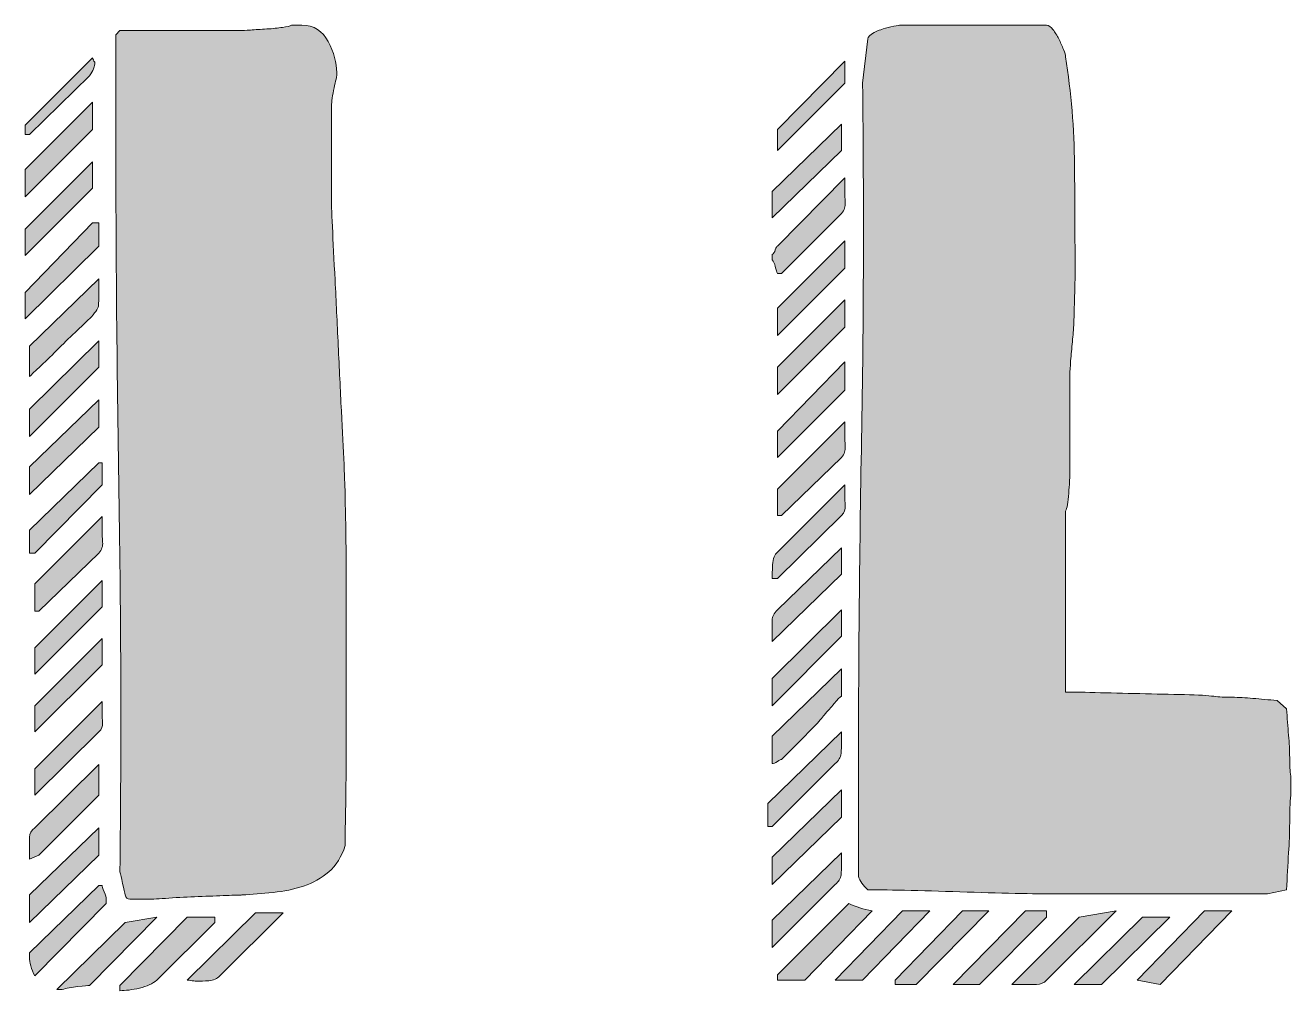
# Model space of a CAD drawing. Header units: inches. Extents: x 24 to 476, y -461 to -43.
# Drawn here: x 119 to 204, y -294.2 to -229.4 of the extents above; entities that cross this region are included whole.
import ezdxf

# ---------------------------------------------------------------- set-up
doc = ezdxf.new("R2010")
doc.units = ezdxf.units.IN
doc.header["$MEASUREMENT"] = 0
doc.layers.add('Layer 1', color=7, linetype='Continuous')

# ---------------------------------------------------------------- blocks, each defined once
blk = doc.blocks.new('block 2')
at = {"layer": 'Layer 1', "true_color": 0x0b0b0b}
h = blk.add_hatch(color=28, dxfattribs=at)
h.dxf.hatch_style = 2
edge = h.paths.add_edge_path()
edge.add_spline(control_points=[(123.556, -231.54), (123.556, -231.59), (123.577, -231.637), (123.624, -231.682), (123.624, -231.731), (123.65, -231.778), (123.697, -231.825), (123.697, -232.107), (123.577, -232.413), (123.342, -232.742), (123.342, -232.742), (119.315, -236.698), (119.315, -236.698), (119.315, -236.698), (119.033, -236.698), (119.033, -236.698), (119.033, -236.698), (119.033, -236.063), (119.033, -236.063), (119.033, -236.063), (123.556, -231.54), (123.556, -231.54)], knot_values=[0, 0, 0, 0, 1, 1, 1, 2, 2, 2, 3, 3, 3, 4, 4, 4, 5, 5, 5, 6, 6, 6, 7, 7, 7, 7], degree=3, periodic=1)
h.paths.add_polyline_path([(123.556, -234.509), (123.556, -236.346), (119.033, -240.866), (119.033, -239.03)])
h.paths.add_polyline_path([(123.556, -238.534), (123.556, -240.302), (119.033, -244.823), (119.033, -243.057)])
h.paths.add_polyline_path([(123.556, -242.632), (123.979, -242.632), (123.979, -244.188), (119.033, -249.062), (119.033, -247.296)])
edge = h.paths.add_edge_path()
edge.add_spline(control_points=[(123.979, -246.377), (123.979, -246.377), (123.979, -247.296), (123.979, -247.296), (123.979, -247.719), (123.966, -248.027), (123.945, -248.215), (123.919, -248.403), (123.718, -248.686), (123.342, -249.062), (123.201, -249.203), (122.927, -249.464), (122.53, -249.84), (122.128, -250.216), (121.718, -250.616), (121.294, -251.041), (120.871, -251.464), (120.469, -251.853), (120.093, -252.206), (119.717, -252.559), (119.456, -252.807), (119.315, -252.948), (119.315, -252.948), (119.315, -250.898), (119.315, -250.898), (119.315, -250.898), (123.979, -246.377), (123.979, -246.377)], knot_values=[0, 0, 0, 0, 1, 1, 1, 2, 2, 2, 3, 3, 3, 4, 4, 4, 5, 5, 5, 6, 6, 6, 7, 7, 7, 8, 8, 8, 9, 9, 9, 9], degree=3, periodic=1)
h.paths.add_polyline_path([(123.979, -250.545), (123.979, -252.311), (119.315, -256.975), (119.315, -255.139)])
h.paths.add_polyline_path([(123.979, -254.502), (123.979, -256.338), (119.315, -260.861), (119.315, -259.023)])
h.paths.add_polyline_path([(123.979, -258.74), (124.189, -258.74), (124.189, -260.224), (119.67, -264.817), (119.315, -264.817), (119.315, -263.261)])
edge = h.paths.add_edge_path()
edge.add_spline(control_points=[(123.979, -281.065), (123.979, -281.065), (119.952, -285.092), (119.952, -285.092), (119.952, -285.092), (119.315, -285.376), (119.315, -285.376), (119.315, -285.376), (119.315, -284.598), (119.315, -284.598), (119.315, -284.363), (119.315, -284.128), (119.315, -283.891), (119.315, -283.655), (119.43, -283.444), (119.67, -283.256), (119.67, -283.256), (123.979, -279.017), (123.979, -279.017), (123.979, -279.017), (123.979, -281.065), (123.979, -281.065)], knot_values=[0, 0, 0, 0, 1, 1, 1, 2, 2, 2, 3, 3, 3, 4, 4, 4, 5, 5, 5, 6, 6, 6, 7, 7, 7, 7], degree=3, periodic=1)
h.paths.add_polyline_path([(123.979, -283.256), (123.979, -285.092), (119.315, -289.615), (119.315, -287.777)])
edge = h.paths.add_edge_path()
edge.add_spline(control_points=[(119.315, -291.663), (119.315, -291.663), (123.979, -287.142), (123.979, -287.142), (123.979, -287.142), (124.047, -287.142), (124.047, -287.142), (124.047, -287.142), (124.189, -287.142), (124.189, -287.142), (124.189, -287.189), (124.236, -287.33), (124.33, -287.565), (124.424, -287.8), (124.471, -287.965), (124.471, -288.059), (124.471, -288.059), (124.471, -288.273), (124.471, -288.273), (124.471, -288.273), (124.471, -288.343), (124.471, -288.343), (124.471, -288.343), (119.67, -293.217), (119.67, -293.217), (119.43, -292.746), (119.315, -292.321), (119.315, -291.945), (119.315, -291.945), (119.315, -291.663), (119.315, -291.663)], knot_values=[0, 0, 0, 0, 1, 1, 1, 2, 2, 2, 3, 3, 3, 4, 4, 4, 5, 5, 5, 6, 6, 6, 7, 7, 7, 8, 8, 8, 9, 9, 9, 10, 10, 10, 10], degree=3, periodic=1)
edge = h.paths.add_edge_path()
edge.add_spline(control_points=[(124.189, -262.344), (124.189, -262.344), (124.189, -263.261), (124.189, -263.261), (124.189, -263.546), (124.201, -263.817), (124.227, -264.076), (124.248, -264.334), (124.167, -264.582), (123.979, -264.817), (123.979, -264.817), (119.952, -268.701), (119.952, -268.701), (119.952, -268.701), (119.67, -268.701), (119.67, -268.701), (119.67, -268.701), (119.67, -266.865), (119.67, -266.865), (119.67, -266.865), (124.189, -262.344), (124.189, -262.344)], knot_values=[0, 0, 0, 0, 1, 1, 1, 2, 2, 2, 3, 3, 3, 4, 4, 4, 5, 5, 5, 6, 6, 6, 7, 7, 7, 7], degree=3, periodic=1)
h.paths.add_polyline_path([(124.189, -266.654), (124.189, -268.419), (119.67, -272.94), (119.67, -271.174)])
h.paths.add_polyline_path([(124.189, -270.54), (124.189, -272.305), (119.67, -276.826), (119.67, -275.06)])
edge = h.paths.add_edge_path()
edge.add_spline(control_points=[(124.189, -274.778), (124.189, -274.778), (124.189, -275.484), (124.189, -275.484), (124.189, -275.768), (124.201, -276.014), (124.227, -276.225), (124.248, -276.439), (124.167, -276.64), (123.979, -276.826), (123.979, -276.826), (119.67, -281.065), (119.67, -281.065), (119.67, -281.065), (119.67, -279.299), (119.67, -279.299), (119.67, -279.299), (124.189, -274.778), (124.189, -274.778)], knot_values=[0, 0, 0, 0, 1, 1, 1, 2, 2, 2, 3, 3, 3, 4, 4, 4, 5, 5, 5, 6, 6, 6, 6], degree=3, periodic=1)
edge = h.paths.add_edge_path()
edge.add_spline(control_points=[(127.865, -289.26), (127.865, -289.26), (123.342, -293.854), (123.342, -293.854), (123.248, -293.854), (122.987, -293.877), (122.564, -293.924), (122.141, -293.969), (121.786, -294.04), (121.504, -294.136), (121.504, -294.136), (121.294, -294.136), (121.294, -294.136), (121.294, -294.136), (121.153, -294.136), (121.153, -294.136), (121.153, -294.136), (125.745, -289.615), (125.745, -289.615), (125.745, -289.615), (127.865, -289.26), (127.865, -289.26)], knot_values=[0, 0, 0, 0, 1, 1, 1, 2, 2, 2, 3, 3, 3, 4, 4, 4, 5, 5, 5, 6, 6, 6, 7, 7, 7, 7], degree=3, periodic=1)
edge = h.paths.add_edge_path()
edge.add_spline(control_points=[(125.39, -286.223), (125.484, -277.698), (125.463, -269.208), (125.321, -260.754), (125.18, -252.3), (125.108, -243.763), (125.108, -235.144), (125.108, -235.144), (125.108, -229.986), (125.108, -229.986), (125.108, -229.986), (125.39, -229.704), (125.39, -229.704), (125.39, -229.704), (133.585, -229.704), (133.585, -229.704), (133.632, -229.704), (133.82, -229.694), (134.149, -229.67), (134.479, -229.647), (134.846, -229.623), (135.248, -229.597), (135.646, -229.576), (136.001, -229.54), (136.308, -229.493), (136.612, -229.446), (136.813, -229.399), (136.907, -229.352), (136.907, -229.352), (137.612, -229.352), (137.612, -229.352), (138.412, -229.352), (139.002, -229.717), (139.378, -230.446), (139.754, -231.177), (139.946, -231.872), (139.946, -232.53), (139.946, -232.53), (139.946, -232.742), (139.946, -232.742), (139.946, -232.789), (139.921, -232.908), (139.874, -233.097), (139.827, -233.285), (139.78, -233.496), (139.733, -233.731), (139.686, -233.967), (139.651, -234.191), (139.626, -234.403), (139.604, -234.614), (139.592, -234.745), (139.592, -234.792), (139.592, -234.792), (139.592, -237.9), (139.592, -237.9), (139.592, -237.9), (139.592, -240.866), (139.592, -240.866), (139.592, -241.198), (139.613, -241.869), (139.66, -242.88), (139.707, -243.893), (139.767, -245.094), (139.84, -246.484), (139.908, -247.873), (139.981, -249.333), (140.049, -250.864), (140.122, -252.394), (140.19, -253.854), (140.263, -255.243), (140.331, -256.633), (140.391, -257.834), (140.438, -258.847), (140.485, -259.861), (140.511, -260.532), (140.511, -260.861), (140.511, -261.002), (140.519, -261.543), (140.545, -262.485), (140.566, -263.428), (140.579, -264.533), (140.579, -265.805), (140.579, -267.077), (140.579, -268.349), (140.579, -269.62), (140.579, -270.892), (140.579, -271.906), (140.579, -272.658), (140.579, -273.083), (140.579, -273.859), (140.579, -274.99), (140.579, -276.121), (140.579, -277.309), (140.579, -278.557), (140.579, -279.806), (140.566, -280.994), (140.545, -282.125), (140.519, -283.256), (140.511, -284.034), (140.511, -284.457), (140.276, -285.212), (139.908, -285.799), (139.416, -286.223), (138.92, -286.646), (138.356, -286.964), (137.719, -287.176), (137.082, -287.388), (136.398, -287.531), (135.671, -287.601), (134.94, -287.672), (134.243, -287.73), (133.585, -287.777), (133.444, -287.777), (133.093, -287.787), (132.525, -287.813), (131.961, -287.836), (131.336, -287.858), (130.652, -287.884), (129.973, -287.907), (129.31, -287.941), (128.677, -287.988), (128.04, -288.035), (127.557, -288.059), (127.228, -288.059), (127.228, -288.059), (126.591, -288.059), (126.591, -288.059), (126.403, -288.059), (126.228, -288.059), (126.061, -288.059), (125.899, -288.059), (125.792, -287.965), (125.745, -287.777), (125.698, -287.636), (125.638, -287.377), (125.569, -287.001), (125.497, -286.625), (125.437, -286.364), (125.39, -286.223)], knot_values=[0, 0, 0, 0, 1, 1, 1, 2, 2, 2, 3, 3, 3, 4, 4, 4, 5, 5, 5, 6, 6, 6, 7, 7, 7, 8, 8, 8, 9, 9, 9, 10, 10, 10, 11, 11, 11, 12, 12, 12, 13, 13, 13, 14, 14, 14, 15, 15, 15, 16, 16, 16, 17, 17, 17, 18, 18, 18, 19, 19, 19, 20, 20, 20, 21, 21, 21, 22, 22, 22, 23, 23, 23, 24, 24, 24, 25, 25, 25, 26, 26, 26, 27, 27, 27, 28, 28, 28, 29, 29, 29, 30, 30, 30, 31, 31, 31, 32, 32, 32, 33, 33, 33, 34, 34, 34, 35, 35, 35, 36, 36, 36, 37, 37, 37, 38, 38, 38, 39, 39, 39, 40, 40, 40, 41, 41, 41, 42, 42, 42, 43, 43, 43, 44, 44, 44, 45, 45, 45, 46, 46, 46, 46], degree=3, periodic=1)
edge = h.paths.add_edge_path()
edge.add_spline(control_points=[(129.913, -289.26), (129.913, -289.26), (131.751, -289.26), (131.751, -289.26), (131.751, -289.26), (131.751, -289.615), (131.751, -289.615), (131.751, -289.615), (127.865, -293.499), (127.865, -293.499), (127.583, -293.734), (127.194, -293.911), (126.698, -294.029), (126.202, -294.146), (125.766, -294.206), (125.39, -294.206), (125.39, -294.206), (125.39, -293.854), (125.39, -293.854), (125.39, -293.854), (129.913, -289.26), (129.913, -289.26)], knot_values=[0, 0, 0, 0, 1, 1, 1, 2, 2, 2, 3, 3, 3, 4, 4, 4, 5, 5, 5, 6, 6, 6, 7, 7, 7, 7], degree=3, periodic=1)
edge = h.paths.add_edge_path()
edge.add_spline(control_points=[(136.343, -288.978), (136.343, -288.978), (132.102, -293.217), (132.102, -293.217), (131.914, -293.405), (131.666, -293.512), (131.362, -293.535), (131.054, -293.559), (130.785, -293.569), (130.55, -293.569), (130.503, -293.569), (130.396, -293.559), (130.229, -293.535), (130.067, -293.512), (129.96, -293.499), (129.913, -293.499), (129.913, -293.499), (134.504, -288.978), (134.504, -288.978), (134.504, -288.978), (136.343, -288.978), (136.343, -288.978)], knot_values=[0, 0, 0, 0, 1, 1, 1, 2, 2, 2, 3, 3, 3, 4, 4, 4, 5, 5, 5, 6, 6, 6, 7, 7, 7, 7], degree=3, periodic=1)
h = blk.add_hatch(color=28, dxfattribs=at)
h.dxf.hatch_style = 2
edge = h.paths.add_edge_path()
edge.add_spline(control_points=[(173.856, -276.826), (173.856, -276.826), (173.856, -277.534), (173.856, -277.534), (173.856, -277.769), (173.843, -278.017), (173.822, -278.275), (173.796, -278.534), (173.668, -278.758), (173.433, -278.947), (173.433, -278.947), (169.192, -283.185), (169.192, -283.185), (169.192, -283.185), (168.91, -283.185), (168.91, -283.185), (168.91, -283.185), (168.91, -281.631), (168.91, -281.631), (168.91, -281.631), (173.856, -276.826), (173.856, -276.826)], knot_values=[0, 0, 0, 0, 1, 1, 1, 2, 2, 2, 3, 3, 3, 4, 4, 4, 5, 5, 5, 6, 6, 6, 7, 7, 7, 7], degree=3, periodic=1)
h.paths.add_polyline_path([(173.856, -235.993), (173.856, -237.759), (169.192, -242.279), (169.192, -240.514)])
edge = h.paths.add_edge_path()
edge.add_spline(control_points=[(169.192, -244.752), (169.286, -244.705), (169.359, -244.601), (169.406, -244.434), (169.453, -244.269), (169.5, -244.188), (169.547, -244.188), (169.547, -244.188), (174.066, -239.595), (174.066, -239.595), (174.066, -239.595), (174.066, -240.514), (174.066, -240.514), (174.066, -240.749), (174.078, -240.997), (174.104, -241.255), (174.125, -241.514), (174.044, -241.762), (173.856, -241.997), (173.856, -241.997), (169.829, -246.024), (169.829, -246.024), (169.829, -246.024), (169.688, -246.024), (169.688, -246.024), (169.688, -246.024), (169.547, -246.024), (169.547, -246.024), (169.5, -245.93), (169.453, -245.776), (169.406, -245.565), (169.359, -245.353), (169.286, -245.201), (169.192, -245.105), (169.192, -245.105), (169.192, -244.894), (169.192, -244.894), (169.192, -244.894), (169.192, -244.752), (169.192, -244.752)], knot_values=[0, 0, 0, 0, 1, 1, 1, 2, 2, 2, 3, 3, 3, 4, 4, 4, 5, 5, 5, 6, 6, 6, 7, 7, 7, 8, 8, 8, 9, 9, 9, 10, 10, 10, 11, 11, 11, 12, 12, 12, 13, 13, 13, 13], degree=3, periodic=1)
edge = h.paths.add_edge_path()
edge.add_spline(control_points=[(174.066, -260.931), (174.066, -261.167), (174.078, -261.402), (174.104, -261.637), (174.125, -261.874), (174.044, -262.086), (173.856, -262.274), (173.856, -262.274), (169.547, -266.513), (169.547, -266.513), (169.547, -266.513), (169.192, -266.513), (169.192, -266.513), (169.192, -266.324), (169.205, -266.017), (169.226, -265.593), (169.252, -265.17), (169.359, -264.888), (169.547, -264.747), (169.547, -264.747), (174.066, -260.224), (174.066, -260.224), (174.066, -260.224), (174.066, -260.931), (174.066, -260.931)], knot_values=[0, 0, 0, 0, 1, 1, 1, 2, 2, 2, 3, 3, 3, 4, 4, 4, 5, 5, 5, 6, 6, 6, 7, 7, 7, 8, 8, 8, 8], degree=3, periodic=1)
edge = h.paths.add_edge_path()
edge.add_spline(control_points=[(173.856, -266.23), (173.856, -266.23), (169.192, -270.751), (169.192, -270.751), (169.192, -270.751), (169.192, -269.973), (169.192, -269.973), (169.192, -269.738), (169.192, -269.514), (169.192, -269.302), (169.192, -269.09), (169.307, -268.868), (169.547, -268.631), (169.547, -268.631), (173.856, -264.463), (173.856, -264.463), (173.856, -264.463), (173.856, -266.23), (173.856, -266.23)], knot_values=[0, 0, 0, 0, 1, 1, 1, 2, 2, 2, 3, 3, 3, 4, 4, 4, 5, 5, 5, 6, 6, 6, 6], degree=3, periodic=1)
h.paths.add_polyline_path([(173.856, -268.631), (173.856, -270.399), (169.192, -275.06), (169.192, -273.224)])
edge = h.paths.add_edge_path()
edge.add_spline(control_points=[(173.856, -272.587), (173.856, -272.587), (173.856, -273.507), (173.856, -273.507), (173.856, -273.507), (173.856, -274.426), (173.856, -274.426), (173.762, -274.473), (173.595, -274.637), (173.36, -274.919), (173.125, -275.202), (172.937, -275.413), (172.796, -275.554), (172.702, -275.695), (172.514, -275.92), (172.232, -276.225), (171.949, -276.533), (171.654, -276.839), (171.347, -277.145), (171.039, -277.452), (170.748, -277.745), (170.466, -278.027), (170.18, -278.31), (169.97, -278.523), (169.829, -278.664), (169.782, -278.664), (169.688, -278.711), (169.547, -278.805), (169.406, -278.899), (169.286, -278.947), (169.192, -278.947), (169.192, -278.947), (169.192, -277.11), (169.192, -277.11), (169.192, -277.11), (173.856, -272.587), (173.856, -272.587)], knot_values=[0, 0, 0, 0, 1, 1, 1, 2, 2, 2, 3, 3, 3, 4, 4, 4, 5, 5, 5, 6, 6, 6, 7, 7, 7, 8, 8, 8, 9, 9, 9, 10, 10, 10, 11, 11, 11, 12, 12, 12, 12], degree=3, periodic=1)
h.paths.add_polyline_path([(173.856, -280.712), (173.856, -282.548), (169.192, -287.071), (169.192, -285.233)])
edge = h.paths.add_edge_path()
edge.add_spline(control_points=[(173.856, -284.951), (173.856, -284.951), (173.856, -285.729), (173.856, -285.729), (173.856, -285.964), (173.843, -286.199), (173.822, -286.434), (173.796, -286.672), (173.668, -286.883), (173.433, -287.071), (173.433, -287.071), (169.192, -291.31), (169.192, -291.31), (169.192, -291.31), (169.192, -289.472), (169.192, -289.472), (169.192, -289.472), (173.856, -284.951), (173.856, -284.951)], knot_values=[0, 0, 0, 0, 1, 1, 1, 2, 2, 2, 3, 3, 3, 4, 4, 4, 5, 5, 5, 6, 6, 6, 6], degree=3, periodic=1)
h.paths.add_polyline_path([(174.066, -231.754), (174.066, -233.238), (169.547, -237.759), (169.547, -236.346)])
h.paths.add_polyline_path([(174.066, -243.833), (174.066, -245.672), (169.547, -250.192), (169.547, -248.356)])
h.paths.add_polyline_path([(174.066, -247.79), (174.066, -249.628), (169.547, -254.149), (169.547, -252.311)])
h.paths.add_polyline_path([(174.066, -251.958), (174.066, -253.867), (169.547, -258.388), (169.547, -256.622)])
edge = h.paths.add_edge_path()
edge.add_spline(control_points=[(174.066, -255.985), (174.066, -255.985), (174.066, -256.834), (174.066, -256.834), (174.066, -257.116), (174.078, -257.387), (174.104, -257.646), (174.125, -257.905), (174.044, -258.153), (173.856, -258.388), (173.856, -258.388), (169.829, -262.274), (169.829, -262.274), (169.829, -262.274), (169.547, -262.274), (169.547, -262.274), (169.547, -262.274), (169.547, -260.506), (169.547, -260.506), (169.547, -260.506), (174.066, -255.985), (174.066, -255.985)], knot_values=[0, 0, 0, 0, 1, 1, 1, 2, 2, 2, 3, 3, 3, 4, 4, 4, 5, 5, 5, 6, 6, 6, 7, 7, 7, 7], degree=3, periodic=1)
edge = h.paths.add_edge_path()
edge.add_spline(control_points=[(174.348, -288.343), (174.818, -288.578), (175.34, -288.743), (175.904, -288.837), (175.904, -288.837), (171.381, -293.499), (171.381, -293.499), (171.381, -293.499), (169.547, -293.499), (169.547, -293.499), (169.547, -293.499), (169.547, -293.146), (169.547, -293.146), (169.547, -293.146), (174.348, -288.343), (174.348, -288.343)], knot_values=[0, 0, 0, 0, 1, 1, 1, 2, 2, 2, 3, 3, 3, 4, 4, 4, 5, 5, 5, 5], degree=3, periodic=1)
h.paths.add_polyline_path([(179.79, -288.837), (175.267, -293.499), (173.433, -293.499), (177.952, -288.837)])
edge = h.paths.add_edge_path()
edge.add_spline(control_points=[(175.622, -287.424), (175.293, -287.142), (175.079, -286.836), (174.985, -286.505), (174.985, -286.505), (174.985, -280.924), (174.985, -280.924), (174.985, -272.919), (175.057, -264.982), (175.198, -257.116), (175.34, -249.25), (175.361, -241.29), (175.267, -233.238), (175.267, -233.238), (175.622, -230.269), (175.622, -230.269), (175.622, -230.128), (175.763, -229.986), (176.045, -229.845), (176.327, -229.704), (176.494, -229.634), (176.541, -229.634), (176.682, -229.587), (176.891, -229.527), (177.174, -229.456), (177.46, -229.386), (177.644, -229.352), (177.742, -229.352), (177.742, -229.352), (187.63, -229.352), (187.63, -229.352), (187.771, -229.352), (187.913, -229.446), (188.054, -229.634), (188.195, -229.822), (188.327, -230.033), (188.443, -230.269), (188.562, -230.506), (188.665, -230.741), (188.763, -230.976), (188.857, -231.211), (188.904, -231.376), (188.904, -231.47), (189.281, -233.872), (189.481, -236.299), (189.503, -238.748), (189.528, -241.198), (189.537, -243.647), (189.537, -246.095), (189.537, -246.518), (189.528, -247.095), (189.503, -247.826), (189.481, -248.557), (189.469, -248.944), (189.469, -248.991), (189.469, -249.085), (189.456, -249.32), (189.434, -249.699), (189.409, -250.075), (189.375, -250.487), (189.328, -250.934), (189.281, -251.383), (189.246, -251.794), (189.221, -252.17), (189.195, -252.548), (189.186, -252.783), (189.186, -252.877), (189.186, -252.877), (189.186, -259.589), (189.186, -259.589), (189.186, -259.777), (189.161, -260.179), (189.114, -260.79), (189.067, -261.402), (188.998, -261.804), (188.904, -261.992), (188.904, -261.992), (188.904, -274.141), (188.904, -274.141), (189.281, -274.141), (189.939, -274.154), (190.879, -274.178), (191.824, -274.201), (192.825, -274.225), (193.885, -274.248), (194.945, -274.272), (195.945, -274.295), (196.886, -274.319), (197.826, -274.342), (198.489, -274.379), (198.865, -274.426), (199.194, -274.473), (199.596, -274.496), (200.066, -274.496), (200.537, -274.496), (201.007, -274.52), (201.477, -274.567), (201.995, -274.614), (202.537, -274.661), (203.102, -274.708), (203.102, -274.708), (203.739, -275.272), (203.739, -275.272), (203.786, -275.886), (203.833, -276.473), (203.88, -277.038), (203.927, -277.557), (203.953, -278.064), (203.953, -278.557), (203.953, -279.051), (203.974, -279.466), (204.021, -279.793), (204.021, -279.793), (204.021, -280.43), (204.021, -280.43), (204.021, -280.43), (204.021, -281.065), (204.021, -281.065), (203.974, -281.584), (203.953, -282.196), (203.953, -282.903), (203.953, -283.608), (203.927, -284.292), (203.88, -284.951), (203.833, -285.752), (203.786, -286.575), (203.739, -287.424), (203.739, -287.424), (202.469, -287.706), (202.469, -287.706), (202.469, -287.706), (196.676, -287.706), (196.676, -287.706), (196.676, -287.706), (187.985, -287.706), (187.985, -287.706), (187.515, -287.706), (186.69, -287.695), (185.514, -287.672), (184.334, -287.646), (183.099, -287.612), (181.803, -287.565), (180.508, -287.518), (179.273, -287.482), (178.093, -287.46), (176.917, -287.435), (176.092, -287.424), (175.622, -287.424)], knot_values=[0, 0, 0, 0, 1, 1, 1, 2, 2, 2, 3, 3, 3, 4, 4, 4, 5, 5, 5, 6, 6, 6, 7, 7, 7, 8, 8, 8, 9, 9, 9, 10, 10, 10, 11, 11, 11, 12, 12, 12, 13, 13, 13, 14, 14, 14, 15, 15, 15, 16, 16, 16, 17, 17, 17, 18, 18, 18, 19, 19, 19, 20, 20, 20, 21, 21, 21, 22, 22, 22, 23, 23, 23, 24, 24, 24, 25, 25, 25, 26, 26, 26, 27, 27, 27, 28, 28, 28, 29, 29, 29, 30, 30, 30, 31, 31, 31, 32, 32, 32, 33, 33, 33, 34, 34, 34, 35, 35, 35, 36, 36, 36, 37, 37, 37, 38, 38, 38, 39, 39, 39, 40, 40, 40, 41, 41, 41, 42, 42, 42, 43, 43, 43, 44, 44, 44, 45, 45, 45, 46, 46, 46, 47, 47, 47, 48, 48, 48, 49, 49, 49, 49], degree=3, periodic=1)
h.paths.add_polyline_path([(181.979, -288.837), (183.744, -288.837), (178.871, -293.783), (177.46, -293.783), (177.46, -293.499)])
h.paths.add_polyline_path([(187.63, -288.837), (187.63, -289.26), (183.112, -293.783), (181.342, -293.783), (186.22, -288.837)])
edge = h.paths.add_edge_path()
edge.add_spline(control_points=[(192.294, -288.837), (192.294, -288.837), (187.63, -293.499), (187.63, -293.499), (187.442, -293.687), (187.22, -293.783), (186.959, -293.783), (186.703, -293.783), (186.455, -293.783), (186.22, -293.783), (186.22, -293.783), (185.3, -293.783), (185.3, -293.783), (185.3, -293.783), (189.823, -289.26), (189.823, -289.26), (189.823, -289.26), (192.294, -288.837), (192.294, -288.837)], knot_values=[0, 0, 0, 0, 1, 1, 1, 2, 2, 2, 3, 3, 3, 4, 4, 4, 5, 5, 5, 6, 6, 6, 6], degree=3, periodic=1)
h.paths.add_polyline_path([(195.898, -289.26), (191.307, -293.783), (189.469, -293.783), (194.06, -289.26)])
h.paths.add_polyline_path([(198.228, -288.837), (200.066, -288.837), (195.261, -293.783), (193.705, -293.499)])
at = {"layer": 'Layer 1', "lineweight": 0}
for points in [[(174.066, -231.754), (174.066, -233.238), (169.547, -237.759), (169.547, -236.346), (174.066, -231.754)], [(123.556, -234.509), (123.556, -236.346), (119.033, -240.866), (119.033, -239.03), (123.556, -234.509)], [(173.856, -235.993), (173.856, -237.759), (169.192, -242.279), (169.192, -240.514), (173.856, -235.993)], [(123.556, -238.534), (123.556, -240.302), (119.033, -244.823), (119.033, -243.057), (123.556, -238.534)], [(123.556, -242.632), (123.979, -242.632), (123.979, -244.188), (119.033, -249.062), (119.033, -247.296), (123.556, -242.632)], [(174.066, -243.833), (174.066, -245.672), (169.547, -250.192), (169.547, -248.356), (174.066, -243.833)], [(174.066, -247.79), (174.066, -249.628), (169.547, -254.149), (169.547, -252.311), (174.066, -247.79)], [(123.979, -250.545), (123.979, -252.311), (119.315, -256.975), (119.315, -255.139), (123.979, -250.545)], [(174.066, -251.958), (174.066, -253.867), (169.547, -258.388), (169.547, -256.622), (174.066, -251.958)], [(123.979, -254.502), (123.979, -256.338), (119.315, -260.861), (119.315, -259.023), (123.979, -254.502)], [(123.979, -258.74), (124.189, -258.74), (124.189, -260.224), (119.67, -264.817), (119.315, -264.817), (119.315, -263.261), (123.979, -258.74)], [(124.189, -266.654), (124.189, -268.419), (119.67, -272.94), (119.67, -271.174), (124.189, -266.654)], [(173.856, -268.631), (173.856, -270.399), (169.192, -275.06), (169.192, -273.224), (173.856, -268.631)], [(124.189, -270.54), (124.189, -272.305), (119.67, -276.826), (119.67, -275.06), (124.189, -270.54)], [(173.856, -280.712), (173.856, -282.548), (169.192, -287.071), (169.192, -285.233), (173.856, -280.712)], [(123.979, -283.256), (123.979, -285.092), (119.315, -289.615), (119.315, -287.777), (123.979, -283.256)], [(179.79, -288.837), (175.267, -293.499), (173.433, -293.499), (177.952, -288.837), (179.79, -288.837)], [(181.979, -288.837), (183.744, -288.837), (178.871, -293.783), (177.46, -293.783), (177.46, -293.499), (181.979, -288.837)], [(187.63, -288.837), (187.63, -289.26), (183.112, -293.783), (181.342, -293.783), (186.22, -288.837), (187.63, -288.837)], [(198.228, -288.837), (200.066, -288.837), (195.261, -293.783), (193.705, -293.499), (198.228, -288.837)], [(195.898, -289.26), (191.307, -293.783), (189.469, -293.783), (194.06, -289.26), (195.898, -289.26)]]:
    blk.add_lwpolyline(points, dxfattribs=at)
for points, knots in [([(125.39, -286.223), (125.484, -277.698), (125.463, -269.208), (125.321, -260.754), (125.18, -252.3), (125.108, -243.763), (125.108, -235.144), (125.108, -235.144), (125.108, -229.986), (125.108, -229.986), (125.108, -229.986), (125.39, -229.704), (125.39, -229.704), (125.39, -229.704), (133.585, -229.704), (133.585, -229.704), (133.632, -229.704), (133.82, -229.694), (134.149, -229.67), (134.479, -229.647), (134.846, -229.623), (135.248, -229.597), (135.646, -229.576), (136.001, -229.54), (136.308, -229.493), (136.612, -229.446), (136.813, -229.399), (136.907, -229.352), (136.907, -229.352), (137.612, -229.352), (137.612, -229.352), (138.412, -229.352), (139.002, -229.717), (139.378, -230.446), (139.754, -231.177), (139.946, -231.872), (139.946, -232.53), (139.946, -232.53), (139.946, -232.742), (139.946, -232.742), (139.946, -232.789), (139.921, -232.908), (139.874, -233.097), (139.827, -233.285), (139.78, -233.496), (139.733, -233.731), (139.686, -233.967), (139.651, -234.191), (139.626, -234.403), (139.604, -234.614), (139.592, -234.745), (139.592, -234.792), (139.592, -234.792), (139.592, -237.9), (139.592, -237.9), (139.592, -237.9), (139.592, -240.866), (139.592, -240.866), (139.592, -241.198), (139.613, -241.869), (139.66, -242.88), (139.707, -243.893), (139.767, -245.094), (139.84, -246.484), (139.908, -247.873), (139.981, -249.333), (140.049, -250.864), (140.122, -252.394), (140.19, -253.854), (140.263, -255.243), (140.331, -256.633), (140.391, -257.834), (140.438, -258.847), (140.485, -259.861), (140.511, -260.532), (140.511, -260.861), (140.511, -261.002), (140.519, -261.543), (140.545, -262.485), (140.566, -263.428), (140.579, -264.533), (140.579, -265.805), (140.579, -267.077), (140.579, -268.349), (140.579, -269.62), (140.579, -270.892), (140.579, -271.906), (140.579, -272.658), (140.579, -273.083), (140.579, -273.859), (140.579, -274.99), (140.579, -276.121), (140.579, -277.309), (140.579, -278.557), (140.579, -279.806), (140.566, -280.994), (140.545, -282.125), (140.519, -283.256), (140.511, -284.034), (140.511, -284.457), (140.276, -285.212), (139.908, -285.799), (139.416, -286.223), (138.92, -286.646), (138.356, -286.964), (137.719, -287.176), (137.082, -287.388), (136.398, -287.531), (135.671, -287.601), (134.94, -287.672), (134.243, -287.73), (133.585, -287.777), (133.444, -287.777), (133.093, -287.787), (132.525, -287.813), (131.961, -287.836), (131.336, -287.858), (130.652, -287.884), (129.973, -287.907), (129.31, -287.941), (128.677, -287.988), (128.04, -288.035), (127.557, -288.059), (127.228, -288.059), (127.228, -288.059), (126.591, -288.059), (126.591, -288.059), (126.403, -288.059), (126.228, -288.059), (126.061, -288.059), (125.899, -288.059), (125.792, -287.965), (125.745, -287.777), (125.698, -287.636), (125.638, -287.377), (125.569, -287.001), (125.497, -286.625), (125.437, -286.364), (125.39, -286.223)], [0, 0, 0, 0, 1, 1, 1, 2, 2, 2, 3, 3, 3, 4, 4, 4, 5, 5, 5, 6, 6, 6, 7, 7, 7, 8, 8, 8, 9, 9, 9, 10, 10, 10, 11, 11, 11, 12, 12, 12, 13, 13, 13, 14, 14, 14, 15, 15, 15, 16, 16, 16, 17, 17, 17, 18, 18, 18, 19, 19, 19, 20, 20, 20, 21, 21, 21, 22, 22, 22, 23, 23, 23, 24, 24, 24, 25, 25, 25, 26, 26, 26, 27, 27, 27, 28, 28, 28, 29, 29, 29, 30, 30, 30, 31, 31, 31, 32, 32, 32, 33, 33, 33, 34, 34, 34, 35, 35, 35, 36, 36, 36, 37, 37, 37, 38, 38, 38, 39, 39, 39, 40, 40, 40, 41, 41, 41, 42, 42, 42, 43, 43, 43, 44, 44, 44, 45, 45, 45, 46, 46, 46, 46]), ([(175.622, -287.424), (175.293, -287.142), (175.079, -286.836), (174.985, -286.505), (174.985, -286.505), (174.985, -280.924), (174.985, -280.924), (174.985, -272.919), (175.057, -264.982), (175.198, -257.116), (175.34, -249.25), (175.361, -241.29), (175.267, -233.238), (175.267, -233.238), (175.622, -230.269), (175.622, -230.269), (175.622, -230.128), (175.763, -229.986), (176.045, -229.845), (176.327, -229.704), (176.494, -229.634), (176.541, -229.634), (176.682, -229.587), (176.891, -229.527), (177.174, -229.456), (177.46, -229.386), (177.644, -229.352), (177.742, -229.352), (177.742, -229.352), (187.63, -229.352), (187.63, -229.352), (187.771, -229.352), (187.913, -229.446), (188.054, -229.634), (188.195, -229.822), (188.327, -230.033), (188.443, -230.269), (188.562, -230.506), (188.665, -230.741), (188.763, -230.976), (188.857, -231.211), (188.904, -231.376), (188.904, -231.47), (189.281, -233.872), (189.481, -236.299), (189.503, -238.748), (189.528, -241.198), (189.537, -243.647), (189.537, -246.095), (189.537, -246.518), (189.528, -247.095), (189.503, -247.826), (189.481, -248.557), (189.469, -248.944), (189.469, -248.991), (189.469, -249.085), (189.456, -249.32), (189.434, -249.699), (189.409, -250.075), (189.375, -250.487), (189.328, -250.934), (189.281, -251.383), (189.246, -251.794), (189.221, -252.17), (189.195, -252.548), (189.186, -252.783), (189.186, -252.877), (189.186, -252.877), (189.186, -259.589), (189.186, -259.589), (189.186, -259.777), (189.161, -260.179), (189.114, -260.79), (189.067, -261.402), (188.998, -261.804), (188.904, -261.992), (188.904, -261.992), (188.904, -274.141), (188.904, -274.141), (189.281, -274.141), (189.939, -274.154), (190.879, -274.178), (191.824, -274.201), (192.825, -274.225), (193.885, -274.248), (194.945, -274.272), (195.945, -274.295), (196.886, -274.319), (197.826, -274.342), (198.489, -274.379), (198.865, -274.426), (199.194, -274.473), (199.596, -274.496), (200.066, -274.496), (200.537, -274.496), (201.007, -274.52), (201.477, -274.567), (201.995, -274.614), (202.537, -274.661), (203.102, -274.708), (203.102, -274.708), (203.739, -275.272), (203.739, -275.272), (203.786, -275.886), (203.833, -276.473), (203.88, -277.038), (203.927, -277.557), (203.953, -278.064), (203.953, -278.557), (203.953, -279.051), (203.974, -279.466), (204.021, -279.793), (204.021, -279.793), (204.021, -280.43), (204.021, -280.43), (204.021, -280.43), (204.021, -281.065), (204.021, -281.065), (203.974, -281.584), (203.953, -282.196), (203.953, -282.903), (203.953, -283.608), (203.927, -284.292), (203.88, -284.951), (203.833, -285.752), (203.786, -286.575), (203.739, -287.424), (203.739, -287.424), (202.469, -287.706), (202.469, -287.706), (202.469, -287.706), (196.676, -287.706), (196.676, -287.706), (196.676, -287.706), (187.985, -287.706), (187.985, -287.706), (187.515, -287.706), (186.69, -287.695), (185.514, -287.672), (184.334, -287.646), (183.099, -287.612), (181.803, -287.565), (180.508, -287.518), (179.273, -287.482), (178.093, -287.46), (176.917, -287.435), (176.092, -287.424), (175.622, -287.424)], [0, 0, 0, 0, 1, 1, 1, 2, 2, 2, 3, 3, 3, 4, 4, 4, 5, 5, 5, 6, 6, 6, 7, 7, 7, 8, 8, 8, 9, 9, 9, 10, 10, 10, 11, 11, 11, 12, 12, 12, 13, 13, 13, 14, 14, 14, 15, 15, 15, 16, 16, 16, 17, 17, 17, 18, 18, 18, 19, 19, 19, 20, 20, 20, 21, 21, 21, 22, 22, 22, 23, 23, 23, 24, 24, 24, 25, 25, 25, 26, 26, 26, 27, 27, 27, 28, 28, 28, 29, 29, 29, 30, 30, 30, 31, 31, 31, 32, 32, 32, 33, 33, 33, 34, 34, 34, 35, 35, 35, 36, 36, 36, 37, 37, 37, 38, 38, 38, 39, 39, 39, 40, 40, 40, 41, 41, 41, 42, 42, 42, 43, 43, 43, 44, 44, 44, 45, 45, 45, 46, 46, 46, 47, 47, 47, 48, 48, 48, 49, 49, 49, 49]), ([(123.556, -231.54), (123.556, -231.59), (123.577, -231.637), (123.624, -231.682), (123.624, -231.731), (123.65, -231.778), (123.697, -231.825), (123.697, -232.107), (123.577, -232.413), (123.342, -232.742), (123.342, -232.742), (119.315, -236.698), (119.315, -236.698), (119.315, -236.698), (119.033, -236.698), (119.033, -236.698), (119.033, -236.698), (119.033, -236.063), (119.033, -236.063), (119.033, -236.063), (123.556, -231.54), (123.556, -231.54)], [0, 0, 0, 0, 1, 1, 1, 2, 2, 2, 3, 3, 3, 4, 4, 4, 5, 5, 5, 6, 6, 6, 7, 7, 7, 7]), ([(169.192, -244.752), (169.286, -244.705), (169.359, -244.601), (169.406, -244.434), (169.453, -244.269), (169.5, -244.188), (169.547, -244.188), (169.547, -244.188), (174.066, -239.595), (174.066, -239.595), (174.066, -239.595), (174.066, -240.514), (174.066, -240.514), (174.066, -240.749), (174.078, -240.997), (174.104, -241.255), (174.125, -241.514), (174.044, -241.762), (173.856, -241.997), (173.856, -241.997), (169.829, -246.024), (169.829, -246.024), (169.829, -246.024), (169.688, -246.024), (169.688, -246.024), (169.688, -246.024), (169.547, -246.024), (169.547, -246.024), (169.5, -245.93), (169.453, -245.776), (169.406, -245.565), (169.359, -245.353), (169.286, -245.201), (169.192, -245.105), (169.192, -245.105), (169.192, -244.894), (169.192, -244.894), (169.192, -244.894), (169.192, -244.752), (169.192, -244.752)], [0, 0, 0, 0, 1, 1, 1, 2, 2, 2, 3, 3, 3, 4, 4, 4, 5, 5, 5, 6, 6, 6, 7, 7, 7, 8, 8, 8, 9, 9, 9, 10, 10, 10, 11, 11, 11, 12, 12, 12, 13, 13, 13, 13]), ([(123.979, -246.377), (123.979, -246.377), (123.979, -247.296), (123.979, -247.296), (123.979, -247.719), (123.966, -248.027), (123.945, -248.215), (123.919, -248.403), (123.718, -248.686), (123.342, -249.062), (123.201, -249.203), (122.927, -249.464), (122.53, -249.84), (122.128, -250.216), (121.718, -250.616), (121.294, -251.041), (120.871, -251.464), (120.469, -251.853), (120.093, -252.206), (119.717, -252.559), (119.456, -252.807), (119.315, -252.948), (119.315, -252.948), (119.315, -250.898), (119.315, -250.898), (119.315, -250.898), (123.979, -246.377), (123.979, -246.377)], [0, 0, 0, 0, 1, 1, 1, 2, 2, 2, 3, 3, 3, 4, 4, 4, 5, 5, 5, 6, 6, 6, 7, 7, 7, 8, 8, 8, 9, 9, 9, 9]), ([(174.066, -255.985), (174.066, -255.985), (174.066, -256.834), (174.066, -256.834), (174.066, -257.116), (174.078, -257.387), (174.104, -257.646), (174.125, -257.905), (174.044, -258.153), (173.856, -258.388), (173.856, -258.388), (169.829, -262.274), (169.829, -262.274), (169.829, -262.274), (169.547, -262.274), (169.547, -262.274), (169.547, -262.274), (169.547, -260.506), (169.547, -260.506), (169.547, -260.506), (174.066, -255.985), (174.066, -255.985)], [0, 0, 0, 0, 1, 1, 1, 2, 2, 2, 3, 3, 3, 4, 4, 4, 5, 5, 5, 6, 6, 6, 7, 7, 7, 7]), ([(174.066, -260.931), (174.066, -261.167), (174.078, -261.402), (174.104, -261.637), (174.125, -261.874), (174.044, -262.086), (173.856, -262.274), (173.856, -262.274), (169.547, -266.513), (169.547, -266.513), (169.547, -266.513), (169.192, -266.513), (169.192, -266.513), (169.192, -266.324), (169.205, -266.017), (169.226, -265.593), (169.252, -265.17), (169.359, -264.888), (169.547, -264.747), (169.547, -264.747), (174.066, -260.224), (174.066, -260.224), (174.066, -260.224), (174.066, -260.931), (174.066, -260.931)], [0, 0, 0, 0, 1, 1, 1, 2, 2, 2, 3, 3, 3, 4, 4, 4, 5, 5, 5, 6, 6, 6, 7, 7, 7, 8, 8, 8, 8]), ([(124.189, -262.344), (124.189, -262.344), (124.189, -263.261), (124.189, -263.261), (124.189, -263.546), (124.201, -263.817), (124.227, -264.076), (124.248, -264.334), (124.167, -264.582), (123.979, -264.817), (123.979, -264.817), (119.952, -268.701), (119.952, -268.701), (119.952, -268.701), (119.67, -268.701), (119.67, -268.701), (119.67, -268.701), (119.67, -266.865), (119.67, -266.865), (119.67, -266.865), (124.189, -262.344), (124.189, -262.344)], [0, 0, 0, 0, 1, 1, 1, 2, 2, 2, 3, 3, 3, 4, 4, 4, 5, 5, 5, 6, 6, 6, 7, 7, 7, 7]), ([(173.856, -266.23), (173.856, -266.23), (169.192, -270.751), (169.192, -270.751), (169.192, -270.751), (169.192, -269.973), (169.192, -269.973), (169.192, -269.738), (169.192, -269.514), (169.192, -269.302), (169.192, -269.09), (169.307, -268.868), (169.547, -268.631), (169.547, -268.631), (173.856, -264.463), (173.856, -264.463), (173.856, -264.463), (173.856, -266.23), (173.856, -266.23)], [0, 0, 0, 0, 1, 1, 1, 2, 2, 2, 3, 3, 3, 4, 4, 4, 5, 5, 5, 6, 6, 6, 6]), ([(173.856, -272.587), (173.856, -272.587), (173.856, -273.507), (173.856, -273.507), (173.856, -273.507), (173.856, -274.426), (173.856, -274.426), (173.762, -274.473), (173.595, -274.637), (173.36, -274.919), (173.125, -275.202), (172.937, -275.413), (172.796, -275.554), (172.702, -275.695), (172.514, -275.92), (172.232, -276.225), (171.949, -276.533), (171.654, -276.839), (171.347, -277.145), (171.039, -277.452), (170.748, -277.745), (170.466, -278.027), (170.18, -278.31), (169.97, -278.523), (169.829, -278.664), (169.782, -278.664), (169.688, -278.711), (169.547, -278.805), (169.406, -278.899), (169.286, -278.947), (169.192, -278.947), (169.192, -278.947), (169.192, -277.11), (169.192, -277.11), (169.192, -277.11), (173.856, -272.587), (173.856, -272.587)], [0, 0, 0, 0, 1, 1, 1, 2, 2, 2, 3, 3, 3, 4, 4, 4, 5, 5, 5, 6, 6, 6, 7, 7, 7, 8, 8, 8, 9, 9, 9, 10, 10, 10, 11, 11, 11, 12, 12, 12, 12]), ([(124.189, -274.778), (124.189, -274.778), (124.189, -275.484), (124.189, -275.484), (124.189, -275.768), (124.201, -276.014), (124.227, -276.225), (124.248, -276.439), (124.167, -276.64), (123.979, -276.826), (123.979, -276.826), (119.67, -281.065), (119.67, -281.065), (119.67, -281.065), (119.67, -279.299), (119.67, -279.299), (119.67, -279.299), (124.189, -274.778), (124.189, -274.778)], [0, 0, 0, 0, 1, 1, 1, 2, 2, 2, 3, 3, 3, 4, 4, 4, 5, 5, 5, 6, 6, 6, 6]), ([(173.856, -276.826), (173.856, -276.826), (173.856, -277.534), (173.856, -277.534), (173.856, -277.769), (173.843, -278.017), (173.822, -278.275), (173.796, -278.534), (173.668, -278.758), (173.433, -278.947), (173.433, -278.947), (169.192, -283.185), (169.192, -283.185), (169.192, -283.185), (168.91, -283.185), (168.91, -283.185), (168.91, -283.185), (168.91, -281.631), (168.91, -281.631), (168.91, -281.631), (173.856, -276.826), (173.856, -276.826)], [0, 0, 0, 0, 1, 1, 1, 2, 2, 2, 3, 3, 3, 4, 4, 4, 5, 5, 5, 6, 6, 6, 7, 7, 7, 7]), ([(123.979, -281.065), (123.979, -281.065), (119.952, -285.092), (119.952, -285.092), (119.952, -285.092), (119.315, -285.376), (119.315, -285.376), (119.315, -285.376), (119.315, -284.598), (119.315, -284.598), (119.315, -284.363), (119.315, -284.128), (119.315, -283.891), (119.315, -283.655), (119.43, -283.444), (119.67, -283.256), (119.67, -283.256), (123.979, -279.017), (123.979, -279.017), (123.979, -279.017), (123.979, -281.065), (123.979, -281.065)], [0, 0, 0, 0, 1, 1, 1, 2, 2, 2, 3, 3, 3, 4, 4, 4, 5, 5, 5, 6, 6, 6, 7, 7, 7, 7]), ([(173.856, -284.951), (173.856, -284.951), (173.856, -285.729), (173.856, -285.729), (173.856, -285.964), (173.843, -286.199), (173.822, -286.434), (173.796, -286.672), (173.668, -286.883), (173.433, -287.071), (173.433, -287.071), (169.192, -291.31), (169.192, -291.31), (169.192, -291.31), (169.192, -289.472), (169.192, -289.472), (169.192, -289.472), (173.856, -284.951), (173.856, -284.951)], [0, 0, 0, 0, 1, 1, 1, 2, 2, 2, 3, 3, 3, 4, 4, 4, 5, 5, 5, 6, 6, 6, 6]), ([(119.315, -291.663), (119.315, -291.663), (123.979, -287.142), (123.979, -287.142), (123.979, -287.142), (124.047, -287.142), (124.047, -287.142), (124.047, -287.142), (124.189, -287.142), (124.189, -287.142), (124.189, -287.189), (124.236, -287.33), (124.33, -287.565), (124.424, -287.8), (124.471, -287.965), (124.471, -288.059), (124.471, -288.059), (124.471, -288.273), (124.471, -288.273), (124.471, -288.273), (124.471, -288.343), (124.471, -288.343), (124.471, -288.343), (119.67, -293.217), (119.67, -293.217), (119.43, -292.746), (119.315, -292.321), (119.315, -291.945), (119.315, -291.945), (119.315, -291.663), (119.315, -291.663)], [0, 0, 0, 0, 1, 1, 1, 2, 2, 2, 3, 3, 3, 4, 4, 4, 5, 5, 5, 6, 6, 6, 7, 7, 7, 8, 8, 8, 9, 9, 9, 10, 10, 10, 10]), ([(174.348, -288.343), (174.818, -288.578), (175.34, -288.743), (175.904, -288.837), (175.904, -288.837), (171.381, -293.499), (171.381, -293.499), (171.381, -293.499), (169.547, -293.499), (169.547, -293.499), (169.547, -293.499), (169.547, -293.146), (169.547, -293.146), (169.547, -293.146), (174.348, -288.343), (174.348, -288.343)], [0, 0, 0, 0, 1, 1, 1, 2, 2, 2, 3, 3, 3, 4, 4, 4, 5, 5, 5, 5]), ([(192.294, -288.837), (192.294, -288.837), (187.63, -293.499), (187.63, -293.499), (187.442, -293.687), (187.22, -293.783), (186.959, -293.783), (186.703, -293.783), (186.455, -293.783), (186.22, -293.783), (186.22, -293.783), (185.3, -293.783), (185.3, -293.783), (185.3, -293.783), (189.823, -289.26), (189.823, -289.26), (189.823, -289.26), (192.294, -288.837), (192.294, -288.837)], [0, 0, 0, 0, 1, 1, 1, 2, 2, 2, 3, 3, 3, 4, 4, 4, 5, 5, 5, 6, 6, 6, 6]), ([(127.865, -289.26), (127.865, -289.26), (123.342, -293.854), (123.342, -293.854), (123.248, -293.854), (122.987, -293.877), (122.564, -293.924), (122.141, -293.969), (121.786, -294.04), (121.504, -294.136), (121.504, -294.136), (121.294, -294.136), (121.294, -294.136), (121.294, -294.136), (121.153, -294.136), (121.153, -294.136), (121.153, -294.136), (125.745, -289.615), (125.745, -289.615), (125.745, -289.615), (127.865, -289.26), (127.865, -289.26)], [0, 0, 0, 0, 1, 1, 1, 2, 2, 2, 3, 3, 3, 4, 4, 4, 5, 5, 5, 6, 6, 6, 7, 7, 7, 7]), ([(129.913, -289.26), (129.913, -289.26), (131.751, -289.26), (131.751, -289.26), (131.751, -289.26), (131.751, -289.615), (131.751, -289.615), (131.751, -289.615), (127.865, -293.499), (127.865, -293.499), (127.583, -293.734), (127.194, -293.911), (126.698, -294.029), (126.202, -294.146), (125.766, -294.206), (125.39, -294.206), (125.39, -294.206), (125.39, -293.854), (125.39, -293.854), (125.39, -293.854), (129.913, -289.26), (129.913, -289.26)], [0, 0, 0, 0, 1, 1, 1, 2, 2, 2, 3, 3, 3, 4, 4, 4, 5, 5, 5, 6, 6, 6, 7, 7, 7, 7]), ([(136.343, -288.978), (136.343, -288.978), (132.102, -293.217), (132.102, -293.217), (131.914, -293.405), (131.666, -293.512), (131.362, -293.535), (131.054, -293.559), (130.785, -293.569), (130.55, -293.569), (130.503, -293.569), (130.396, -293.559), (130.229, -293.535), (130.067, -293.512), (129.96, -293.499), (129.913, -293.499), (129.913, -293.499), (134.504, -288.978), (134.504, -288.978), (134.504, -288.978), (136.343, -288.978), (136.343, -288.978)], [0, 0, 0, 0, 1, 1, 1, 2, 2, 2, 3, 3, 3, 4, 4, 4, 5, 5, 5, 6, 6, 6, 7, 7, 7, 7])]:
    blk.add_open_spline(points, degree=3, knots=knots, dxfattribs=at)

msp = doc.modelspace()

# ---------------------------------------------------------------- block references
at = {"layer": 'Layer 1'}
msp.add_blockref('block 2', (0, 0), dxfattribs=at)

doc.saveas('drawing.dxf')
